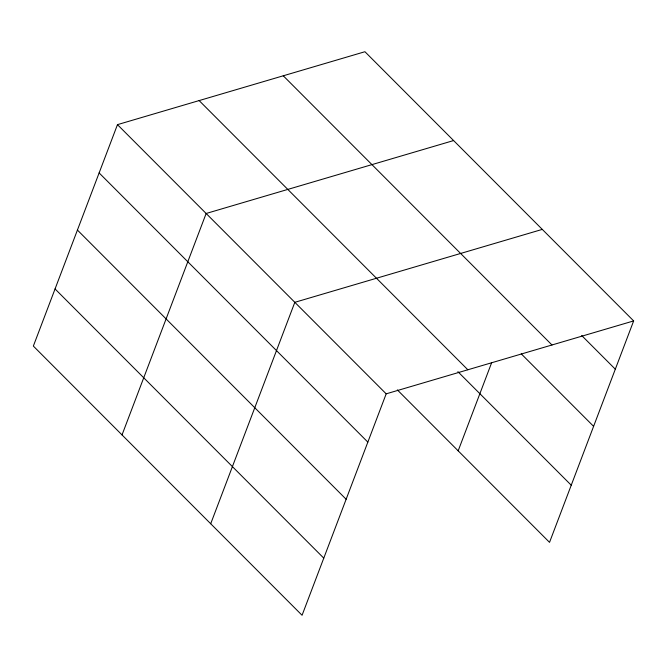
<?xml version="1.0" encoding="UTF-8"?>
<svg xmlns="http://www.w3.org/2000/svg" width="667" height="667" viewBox="0 0 667 667"><rect width="100%" height="100%" fill="white"/><g stroke="black" fill="none" stroke-linecap="round" stroke-linejoin="round"><path stroke-width="1" d="M117.467 124.646L33.35 346.081L302.068 615.274L386.185 393.838L633.65 320.919L364.932 51.726L117.467 124.646L386.185 393.838M122.028 434.917L206.145 213.482L453.61 140.554M210.705 523.753L294.822 302.318L542.288 229.39M458.171 450.825L491.612 362.798M633.65 320.919L549.533 542.354L397.34 389.895M581.691 335.509L615.316 369.193M283.267 75.788L551.984 344.981M521.244 353.843L593.605 426.338M199.133 100.584L467.85 369.776M457.887 371.661L571.244 485.209M99.125 172.92L367.842 442.113M77.422 230.065L346.14 499.258M55.053 288.944L323.778 558.137"/></g></svg>
